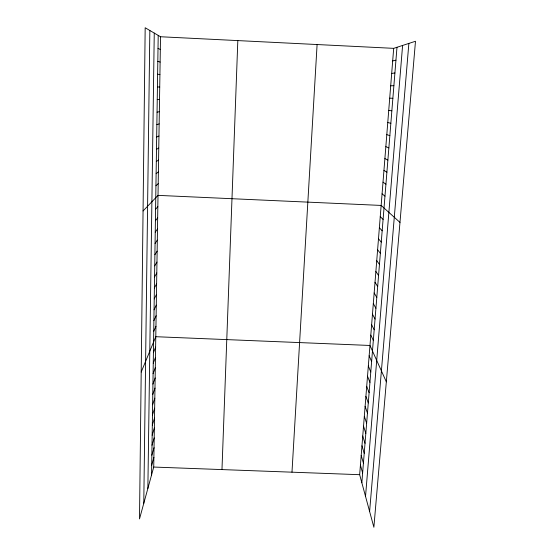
<?xml version="1.0" encoding="UTF-8"?>
<svg xmlns="http://www.w3.org/2000/svg" width="555" height="555" viewBox="0 0 555 555"><rect width="100%" height="100%" fill="white"/><g stroke="black" fill="none" stroke-linecap="round" stroke-linejoin="round"><path stroke-width="0.83" d="M143.78 503.35L149.843 30.483M147.866 488.456L154.255 33.078M151.557 474.997L158.21 35.388M153.735 467.053L160.52 36.748L145.174 27.75L139.506 518.918L153.735 467.053L359.661 474.692L373.876 527.25L415.494 41.264L393.689 48.347L160.52 36.748M221.972 469.585L237.824 40.591M291.986 472.18L317.099 44.532M359.661 474.692L393.689 48.347M361.839 482.746L396.985 47.279M365.53 496.385L402.597 45.454M369.609 511.481L408.868 43.415M151.709 465.145L153.888 457.389M151.855 455.239L154.04 447.663M152.008 445.27L154.2 437.881M152.16 435.238L154.352 428.037M152.313 425.144L154.512 418.137M152.465 414.994L154.665 408.175M152.618 404.775L154.824 398.15M152.778 394.487L154.984 388.07M152.93 384.143L155.143 377.92M153.09 373.73L155.303 367.715M153.249 363.248L155.462 357.441M153.409 352.709L155.629 347.104M141.199 372.065L155.795 336.705L369.977 345.467L386.329 381.84M153.728 331.418L155.955 326.243M153.895 320.665L156.121 315.712M154.054 309.85L156.288 305.118M154.221 298.965L156.461 294.455M154.387 288.01L156.628 283.723M154.554 276.98L156.801 272.921M154.72 265.88L156.968 262.057M154.894 254.71L157.141 251.124M155.06 243.465L157.315 240.114M155.233 232.143L157.488 229.035M155.407 220.751L157.669 217.886M155.58 209.284L157.842 206.668M143.058 210.955L158.022 195.374L381.153 205.433L399.982 222.416M155.934 185.765L158.21 183.663M156.115 173.708L158.39 171.877M156.302 161.567L158.577 160.006M156.482 149.344L158.765 148.053M156.67 137.03L158.959 136.024M156.857 124.639L159.146 123.911M392.69 60.932L395.944 60.169M157.051 112.159L159.34 111.715M391.691 73.427L394.91 72.962M157.238 99.588L159.535 99.435M390.699 85.838L393.883 85.671M389.714 98.166L392.864 98.291M157.433 86.927L159.729 87.066M388.736 110.41L391.851 110.827M157.62 74.183L159.923 74.62M387.765 122.572L390.852 123.266M386.8 134.65L389.853 135.628M157.814 61.341L160.124 62.084M385.843 146.645L388.861 147.901M158.015 48.41L160.326 49.457M384.892 158.564L387.876 160.083M383.949 170.399L386.904 172.189M383.012 182.158L385.933 184.211M382.076 193.834L384.969 196.151M380.258 216.623L383.089 219.447M379.37 227.737L382.173 230.804M378.489 238.782L381.257 242.091M377.615 249.757L380.355 253.302M376.748 260.663L379.454 264.437M375.881 271.499L378.565 275.509M375.02 282.266L377.677 286.505M374.167 292.964L376.796 297.425M373.321 303.599L375.915 308.282M372.474 314.165L375.048 319.07M371.635 324.661L374.181 329.788M370.802 335.102L373.321 340.437M369.151 355.776L371.621 361.534M368.333 366.022L370.775 371.982M367.521 376.2L369.942 382.367M366.716 386.322L369.11 392.683M365.912 396.381L368.277 402.944M365.114 406.378L367.459 413.135M364.323 416.312L366.64 423.264M363.532 426.191L365.828 433.33M362.748 436.008L365.017 443.334M361.971 445.762L364.219 453.275M361.194 455.461L363.421 463.161M360.424 465.104L362.63 472.978"/></g></svg>
